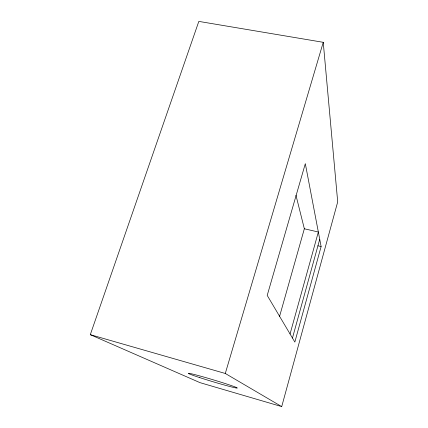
<?xml version="1.0" encoding="UTF-8"?>
<svg xmlns="http://www.w3.org/2000/svg" width="428" height="428" viewBox="0 0 428 428"><rect width="100%" height="100%" fill="white"/><g stroke="black" fill="none" stroke-linecap="round" stroke-linejoin="round"><path stroke-width="0.64" d="M281.715 406.6L337.703 201.877L323.247 42.313L198.822 21.4L90.297 334.675L199.983 382.643L281.715 406.6L225.289 373.473L90.297 334.675M292.458 338.034L319.732 239.289M321.118 246.555L294.844 342.068L267.211 295.411L305.314 163.667L321.118 246.555L317.902 245.795M290.056 333.979L318.346 232.013L304.345 228.771L295.962 195.275M279.495 316.656L304.345 228.771M225.289 373.473L323.247 42.313M199.828 377.646A25.546 0.958 16.7 0 0 237.262 388.062A25.546 0.958 16.7 0 0 201.337 376.367A25.546 0.958 16.7 0 0 199.828 377.646"/></g></svg>
